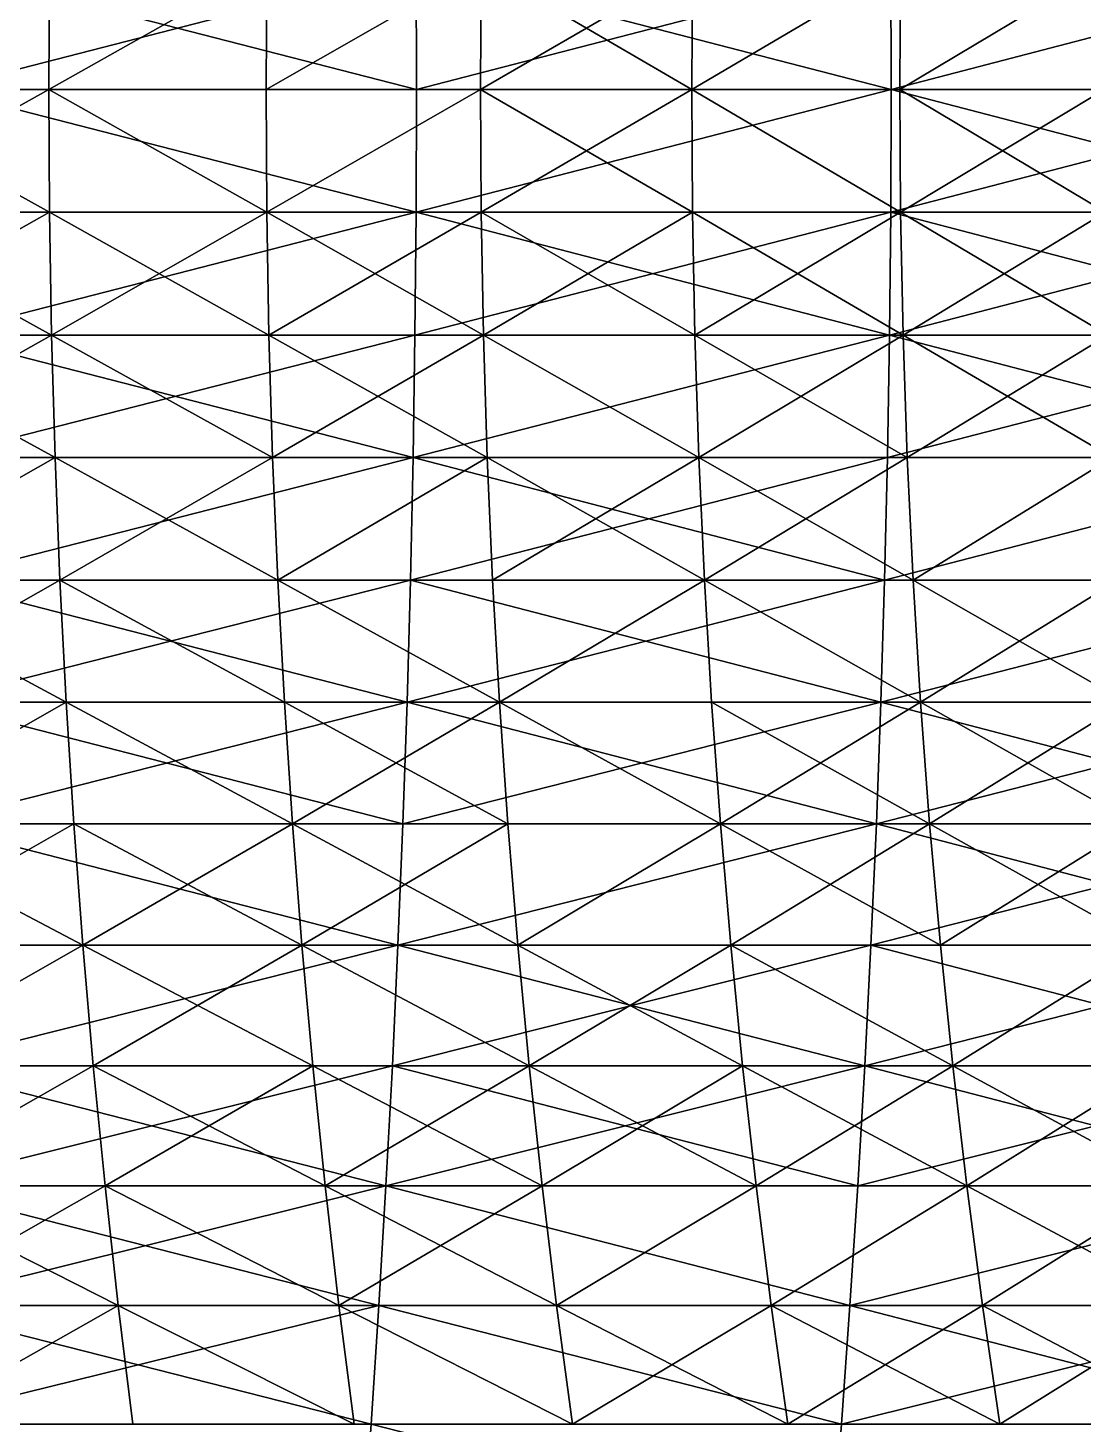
# Model space of a CAD drawing. Header units: millimetres. Extents: x -3250 to 8000, y -3250 to 3250.
# Drawn here: x 5526.6 to 5697.8, y -216.7 to 10 of the extents above; entities that cross this region are included whole.
import ezdxf

# ---------------------------------------------------------------- set-up
doc = ezdxf.new("R2010")
doc.units = ezdxf.units.MM
doc.header["$MEASUREMENT"] = 0
doc.layers.add('MESH_3D', color=2, linetype='CONTINUOUS')

msp = doc.modelspace()

# ---------------------------------------------------------------- linework, layer by layer
at = {"layer": 'MESH_3D'}
for points in [[(5494.21, 0, 2158.45), (5530.05, 19.94, 2175.98), (5494.32, 19.94, 2158.23)], [(5494.21, 0, 2158.45), (5529.94, 0, 2176.21), (5530.05, 19.94, 2175.98)], [(5530.05, 19.94, 24524.02), (5494.21, 0, 24541.55), (5494.32, 19.94, 24541.77)], [(5530.05, 19.94, 24524.02), (5529.94, 0, 24523.79), (5494.21, 0, 24541.55)], [(5512.01, 19.94, 480.47), (5589.56, 19.94, 499.19), (5589.62, 0, 498.95)], [(5512.01, 19.94, 480.47), (5589.62, 0, 498.95), (5512.07, 0, 480.23)], [(5589.56, 19.94, 26200.81), (5512.01, 19.94, 26219.53), (5512.07, 0, 26219.77)], [(5589.56, 19.94, 26200.81), (5512.07, 0, 26219.77), (5589.62, 0, 26201.05)], [(5529.94, 0, 2176.21), (5565.33, 19.94, 2194.63), (5530.05, 19.94, 2175.98)], [(5529.94, 0, 2176.21), (5565.21, 0, 2194.85), (5565.33, 19.94, 2194.63)], [(5565.33, 19.94, 24505.37), (5529.94, 0, 24523.79), (5530.05, 19.94, 24524.02)], [(5565.33, 19.94, 24505.37), (5565.21, 0, 24505.15), (5529.94, 0, 24523.79)], [(5565.21, 0, 2194.85), (5600.12, 19.94, 2214.14), (5565.33, 19.94, 2194.63)], [(5565.21, 0, 2194.85), (5600, 0, 2214.36), (5600.12, 19.94, 2214.14)], [(5600.12, 19.94, 24485.86), (5565.21, 0, 24505.15), (5565.33, 19.94, 24505.37)], [(5600.12, 19.94, 24485.86), (5600, 0, 24485.64), (5565.21, 0, 24505.15)], [(5589.56, 19.94, 499.19), (5666.62, 19.94, 519.84), (5666.69, 0, 519.6)], [(5589.56, 19.94, 499.19), (5666.69, 0, 519.6), (5589.62, 0, 498.95)], [(5666.62, 19.94, 26180.16), (5589.56, 19.94, 26200.81), (5589.62, 0, 26201.05)], [(5666.62, 19.94, 26180.16), (5589.62, 0, 26201.05), (5666.69, 0, 26180.4)], [(5600, 0, 2214.36), (5634.3, 0, 2234.73), (5634.43, 19.94, 2234.52)], [(5600, 0, 2214.36), (5634.43, 19.94, 2234.52), (5600.12, 19.94, 2214.14)], [(5600.12, 19.94, 24485.86), (5634.3, 0, 24465.27), (5600, 0, 24485.64)], [(5634.43, 19.94, 24465.48), (5634.3, 0, 24465.27), (5600.12, 19.94, 24485.86)], [(5634.3, 0, 2234.73), (5668.07, 0, 2255.96), (5668.21, 19.94, 2255.75)], [(5634.3, 0, 2234.73), (5668.21, 19.94, 2255.75), (5634.43, 19.94, 2234.52)], [(5668.21, 19.94, 24444.25), (5634.3, 0, 24465.27), (5634.43, 19.94, 24465.48)], [(5668.21, 19.94, 24444.25), (5668.07, 0, 24444.04), (5634.3, 0, 24465.27)], [(5666.62, 19.94, 519.84), (5743.22, 0, 542.17), (5666.69, 0, 519.6)], [(5666.62, 19.94, 519.84), (5743.14, 19.94, 542.4), (5743.22, 0, 542.17)], [(5743.14, 19.94, 26157.6), (5666.62, 19.94, 26180.16), (5666.69, 0, 26180.4)], [(5743.14, 19.94, 26157.6), (5666.69, 0, 26180.4), (5743.22, 0, 26157.83)], [(5668.07, 0, 2255.96), (5701.31, 0, 2278.02), (5701.45, 19.94, 2277.81)], [(5668.07, 0, 2255.96), (5701.45, 19.94, 2277.81), (5668.21, 19.94, 2255.75)], [(5701.45, 19.94, 24422.19), (5668.07, 0, 24444.04), (5668.21, 19.94, 24444.25)], [(5701.45, 19.94, 24422.19), (5701.31, 0, 24421.98), (5668.07, 0, 24444.04)], [(5494.32, -19.94, 2158.23), (5529.94, 0, 2176.21), (5494.21, 0, 2158.45)], [(5530.05, -19.94, 24524.02), (5494.21, 0, 24541.55), (5529.94, 0, 24523.79)], [(5530.05, -19.94, 24524.02), (5494.32, -19.94, 24541.77), (5494.21, 0, 24541.55)], [(5494.32, -19.94, 2158.23), (5530.05, -19.94, 2175.98), (5529.94, 0, 2176.21)], [(5512.01, -19.94, 480.47), (5512.07, 0, 480.23), (5589.56, -19.94, 499.19)], [(5589.56, -19.94, 26200.81), (5512.07, 0, 26219.77), (5512.01, -19.94, 26219.53)], [(5589.56, -19.94, 499.19), (5512.07, 0, 480.23), (5589.62, 0, 498.95)], [(5589.62, 0, 26201.05), (5512.07, 0, 26219.77), (5589.56, -19.94, 26200.81)], [(5529.94, 0, 2176.21), (5565.33, -19.94, 2194.63), (5565.21, 0, 2194.85)], [(5530.05, -19.94, 2175.98), (5565.33, -19.94, 2194.63), (5529.94, 0, 2176.21)], [(5565.33, -19.94, 24505.37), (5530.05, -19.94, 24524.02), (5529.94, 0, 24523.79)], [(5565.33, -19.94, 24505.37), (5529.94, 0, 24523.79), (5565.21, 0, 24505.15)], [(5565.33, -19.94, 2194.63), (5600, 0, 2214.36), (5565.21, 0, 2194.85)], [(5565.33, -19.94, 24505.37), (5565.21, 0, 24505.15), (5600, 0, 24485.64)], [(5565.33, -19.94, 2194.63), (5600.12, -19.94, 2214.14), (5600, 0, 2214.36)], [(5600.12, -19.94, 24485.86), (5565.33, -19.94, 24505.37), (5600, 0, 24485.64)], [(5589.56, -19.94, 499.19), (5666.69, 0, 519.6), (5666.62, -19.94, 519.84)], [(5589.56, -19.94, 499.19), (5589.62, 0, 498.95), (5666.69, 0, 519.6)], [(5666.69, 0, 26180.4), (5589.56, -19.94, 26200.81), (5666.62, -19.94, 26180.16)], [(5666.69, 0, 26180.4), (5589.62, 0, 26201.05), (5589.56, -19.94, 26200.81)], [(5600.12, -19.94, 2214.14), (5634.3, 0, 2234.73), (5600, 0, 2214.36)], [(5634.43, -19.94, 24465.48), (5600.12, -19.94, 24485.86), (5600, 0, 24485.64)], [(5634.43, -19.94, 24465.48), (5600, 0, 24485.64), (5634.3, 0, 24465.27)], [(5600.12, -19.94, 2214.14), (5634.43, -19.94, 2234.52), (5634.3, 0, 2234.73)], [(5634.3, 0, 2234.73), (5668.21, -19.94, 2255.75), (5668.07, 0, 2255.96)], [(5634.43, -19.94, 2234.52), (5668.21, -19.94, 2255.75), (5634.3, 0, 2234.73)], [(5668.21, -19.94, 24444.25), (5634.43, -19.94, 24465.48), (5634.3, 0, 24465.27)], [(5668.21, -19.94, 24444.25), (5634.3, 0, 24465.27), (5668.07, 0, 24444.04)], [(5666.62, -19.94, 519.84), (5666.69, 0, 519.6), (5743.14, -19.94, 542.4)], [(5743.22, 0, 26157.83), (5666.62, -19.94, 26180.16), (5743.14, -19.94, 26157.6)], [(5743.22, 0, 26157.83), (5666.69, 0, 26180.4), (5666.62, -19.94, 26180.16)], [(5743.14, -19.94, 542.4), (5666.69, 0, 519.6), (5743.22, 0, 542.17)], [(5668.21, -19.94, 2255.75), (5701.31, 0, 2278.02), (5668.07, 0, 2255.96)], [(5701.45, -19.94, 24422.19), (5668.07, 0, 24444.04), (5701.31, 0, 24421.98)], [(5701.45, -19.94, 24422.19), (5668.21, -19.94, 24444.25), (5668.07, 0, 24444.04)], [(5668.21, -19.94, 2255.75), (5701.45, -19.94, 2277.81), (5701.31, 0, 2278.02)], [(5494.65, -39.88, 2157.55), (5530.05, -19.94, 2175.98), (5494.32, -19.94, 2158.23)], [(5530.39, -39.88, 24524.68), (5494.32, -19.94, 24541.77), (5530.05, -19.94, 24524.02)], [(5530.39, -39.88, 24524.68), (5494.65, -39.88, 24542.45), (5494.32, -19.94, 24541.77)], [(5494.65, -39.88, 2157.55), (5530.39, -39.88, 2175.32), (5530.05, -19.94, 2175.98)], [(5511.85, -39.88, 481.2), (5589.56, -19.94, 499.19), (5589.38, -39.88, 499.92)], [(5512.01, -19.94, 480.47), (5589.56, -19.94, 499.19), (5511.85, -39.88, 481.2)], [(5589.56, -19.94, 26200.81), (5511.85, -39.88, 26218.8), (5589.38, -39.88, 26200.08)], [(5589.56, -19.94, 26200.81), (5512.01, -19.94, 26219.53), (5511.85, -39.88, 26218.8)], [(5530.39, -39.88, 2175.32), (5565.33, -19.94, 2194.63), (5530.05, -19.94, 2175.98)], [(5565.68, -39.88, 24506.03), (5530.05, -19.94, 24524.02), (5565.33, -19.94, 24505.37)], [(5565.68, -39.88, 24506.03), (5530.39, -39.88, 24524.68), (5530.05, -19.94, 24524.02)], [(5530.39, -39.88, 2175.32), (5565.68, -39.88, 2193.97), (5565.33, -19.94, 2194.63)], [(5565.68, -39.88, 2193.97), (5600.12, -19.94, 2214.14), (5565.33, -19.94, 2194.63)], [(5600.5, -39.88, 24486.5), (5565.68, -39.88, 24506.03), (5565.33, -19.94, 24505.37)], [(5600.5, -39.88, 24486.5), (5565.33, -19.94, 24505.37), (5600.12, -19.94, 24485.86)], [(5565.68, -39.88, 2193.97), (5600.5, -39.88, 2213.5), (5600.12, -19.94, 2214.14)], [(5589.56, -19.94, 499.19), (5666.42, -39.88, 520.56), (5589.38, -39.88, 499.92)], [(5666.62, -19.94, 26180.16), (5589.56, -19.94, 26200.81), (5589.38, -39.88, 26200.08)], [(5666.62, -19.94, 26180.16), (5589.38, -39.88, 26200.08), (5666.42, -39.88, 26179.44)], [(5589.56, -19.94, 499.19), (5666.62, -19.94, 519.84), (5666.42, -39.88, 520.56)], [(5600.5, -39.88, 2213.5), (5634.43, -19.94, 2234.52), (5600.12, -19.94, 2214.14)], [(5634.81, -39.88, 24466.11), (5600.12, -19.94, 24485.86), (5634.43, -19.94, 24465.48)], [(5634.81, -39.88, 24466.11), (5600.5, -39.88, 24486.5), (5600.12, -19.94, 24485.86)], [(5600.5, -39.88, 2213.5), (5634.81, -39.88, 2233.89), (5634.43, -19.94, 2234.52)], [(5634.81, -39.88, 2233.89), (5668.21, -19.94, 2255.75), (5634.43, -19.94, 2234.52)], [(5668.61, -39.88, 24444.88), (5634.81, -39.88, 24466.11), (5634.43, -19.94, 24465.48)], [(5668.61, -39.88, 24444.88), (5634.43, -19.94, 24465.48), (5668.21, -19.94, 24444.25)], [(5634.81, -39.88, 2233.89), (5668.61, -39.88, 2255.12), (5668.21, -19.94, 2255.75)], [(5666.62, -19.94, 519.84), (5742.92, -39.88, 543.12), (5666.42, -39.88, 520.56)], [(5743.14, -19.94, 26157.6), (5666.42, -39.88, 26179.44), (5742.92, -39.88, 26156.88)], [(5743.14, -19.94, 26157.6), (5666.62, -19.94, 26180.16), (5666.42, -39.88, 26179.44)], [(5666.62, -19.94, 519.84), (5743.14, -19.94, 542.4), (5742.92, -39.88, 543.12)], [(5668.61, -39.88, 2255.12), (5701.45, -19.94, 2277.81), (5668.21, -19.94, 2255.75)], [(5701.87, -39.88, 24422.8), (5668.61, -39.88, 24444.88), (5668.21, -19.94, 24444.25)], [(5701.87, -39.88, 24422.8), (5668.21, -19.94, 24444.25), (5701.45, -19.94, 24422.19)], [(5668.61, -39.88, 2255.12), (5701.87, -39.88, 2277.2), (5701.45, -19.94, 2277.81)], [(5495.18, -59.78, 2156.43), (5530.39, -39.88, 2175.32), (5494.65, -39.88, 2157.55)], [(5530.96, -59.78, 24525.79), (5495.18, -59.78, 24543.57), (5494.65, -39.88, 24542.45)], [(5530.96, -59.78, 24525.79), (5494.65, -39.88, 24542.45), (5530.39, -39.88, 24524.68)], [(5495.18, -59.78, 2156.43), (5530.96, -59.78, 2174.21), (5530.39, -39.88, 2175.32)], [(5511.85, -39.88, 481.2), (5589.07, -59.78, 501.12), (5511.57, -59.78, 482.41)], [(5589.38, -39.88, 26200.08), (5511.57, -59.78, 26217.59), (5589.07, -59.78, 26198.88)], [(5589.38, -39.88, 26200.08), (5511.85, -39.88, 26218.8), (5511.57, -59.78, 26217.59)], [(5511.85, -39.88, 481.2), (5589.38, -39.88, 499.92), (5589.07, -59.78, 501.12)], [(5530.39, -39.88, 2175.32), (5566.28, -59.78, 2192.88), (5565.68, -39.88, 2193.97)], [(5530.96, -59.78, 2174.21), (5566.28, -59.78, 2192.88), (5530.39, -39.88, 2175.32)], [(5566.28, -59.78, 24507.12), (5530.39, -39.88, 24524.68), (5565.68, -39.88, 24506.03)], [(5566.28, -59.78, 24507.12), (5530.96, -59.78, 24525.79), (5530.39, -39.88, 24524.68)], [(5566.28, -59.78, 2192.88), (5600.5, -39.88, 2213.5), (5565.68, -39.88, 2193.97)], [(5601.12, -59.78, 24487.58), (5565.68, -39.88, 24506.03), (5600.5, -39.88, 24486.5)], [(5601.12, -59.78, 24487.58), (5566.28, -59.78, 24507.12), (5565.68, -39.88, 24506.03)], [(5566.28, -59.78, 2192.88), (5601.12, -59.78, 2212.42), (5600.5, -39.88, 2213.5)], [(5589.07, -59.78, 501.12), (5666.42, -39.88, 520.56), (5666.08, -59.78, 521.76)], [(5589.38, -39.88, 499.92), (5666.42, -39.88, 520.56), (5589.07, -59.78, 501.12)], [(5666.42, -39.88, 26179.44), (5589.38, -39.88, 26200.08), (5589.07, -59.78, 26198.88)], [(5666.42, -39.88, 26179.44), (5589.07, -59.78, 26198.88), (5666.08, -59.78, 26178.24)], [(5600.5, -39.88, 2213.5), (5635.46, -59.78, 2232.83), (5634.81, -39.88, 2233.89)], [(5601.12, -59.78, 2212.42), (5635.46, -59.78, 2232.83), (5600.5, -39.88, 2213.5)], [(5635.46, -59.78, 24467.17), (5600.5, -39.88, 24486.5), (5634.81, -39.88, 24466.11)], [(5635.46, -59.78, 24467.17), (5601.12, -59.78, 24487.58), (5600.5, -39.88, 24486.5)], [(5635.46, -59.78, 2232.83), (5668.61, -39.88, 2255.12), (5634.81, -39.88, 2233.89)], [(5669.29, -59.78, 24445.92), (5634.81, -39.88, 24466.11), (5668.61, -39.88, 24444.88)], [(5669.29, -59.78, 24445.92), (5635.46, -59.78, 24467.17), (5634.81, -39.88, 24466.11)], [(5635.46, -59.78, 2232.83), (5669.29, -59.78, 2254.08), (5668.61, -39.88, 2255.12)], [(5666.42, -39.88, 520.56), (5742.56, -59.78, 544.3), (5666.08, -59.78, 521.76)], [(5742.92, -39.88, 26156.88), (5666.08, -59.78, 26178.24), (5742.56, -59.78, 26155.7)], [(5742.92, -39.88, 26156.88), (5666.42, -39.88, 26179.44), (5666.08, -59.78, 26178.24)], [(5666.42, -39.88, 520.56), (5742.92, -39.88, 543.12), (5742.56, -59.78, 544.3)], [(5669.29, -59.78, 2254.08), (5701.87, -39.88, 2277.2), (5668.61, -39.88, 2255.12)], [(5702.57, -59.78, 24423.83), (5669.29, -59.78, 24445.92), (5668.61, -39.88, 24444.88)], [(5702.57, -59.78, 24423.83), (5668.61, -39.88, 24444.88), (5701.87, -39.88, 24422.8)], [(5669.29, -59.78, 2254.08), (5702.57, -59.78, 2276.17), (5701.87, -39.88, 2277.2)], [(5495.94, -79.65, 2154.87), (5530.96, -59.78, 2174.21), (5495.18, -59.78, 2156.43)], [(5530.96, -59.78, 24525.79), (5495.94, -79.65, 24545.13), (5495.18, -59.78, 24543.57)], [(5495.94, -79.65, 2154.87), (5531.75, -79.65, 2172.67), (5530.96, -59.78, 2174.21)], [(5531.75, -79.65, 24527.33), (5495.94, -79.65, 24545.13), (5530.96, -59.78, 24525.79)], [(5511.18, -79.65, 484.11), (5589.07, -59.78, 501.12), (5588.64, -79.65, 502.81)], [(5511.57, -59.78, 482.41), (5589.07, -59.78, 501.12), (5511.18, -79.65, 484.11)], [(5589.07, -59.78, 26198.88), (5511.57, -59.78, 26217.59), (5511.18, -79.65, 26215.89)], [(5589.07, -59.78, 26198.88), (5511.18, -79.65, 26215.89), (5588.64, -79.65, 26197.19)], [(5531.75, -79.65, 2172.67), (5566.28, -59.78, 2192.88), (5530.96, -59.78, 2174.21)], [(5567.11, -79.65, 24508.65), (5530.96, -59.78, 24525.79), (5566.28, -59.78, 24507.12)], [(5567.11, -79.65, 24508.65), (5531.75, -79.65, 24527.33), (5530.96, -59.78, 24525.79)], [(5531.75, -79.65, 2172.67), (5567.11, -79.65, 2191.35), (5566.28, -59.78, 2192.88)], [(5567.11, -79.65, 2191.35), (5601.12, -59.78, 2212.42), (5566.28, -59.78, 2192.88)], [(5601.12, -59.78, 24487.58), (5567.11, -79.65, 24508.65), (5566.28, -59.78, 24507.12)], [(5567.11, -79.65, 2191.35), (5601.99, -79.65, 2210.92), (5601.12, -59.78, 2212.42)], [(5601.99, -79.65, 24489.08), (5567.11, -79.65, 24508.65), (5601.12, -59.78, 24487.58)], [(5589.07, -59.78, 501.12), (5665.61, -79.65, 523.43), (5588.64, -79.65, 502.81)], [(5666.08, -59.78, 26178.24), (5588.64, -79.65, 26197.19), (5665.61, -79.65, 26176.57)], [(5666.08, -59.78, 26178.24), (5589.07, -59.78, 26198.88), (5588.64, -79.65, 26197.19)], [(5589.07, -59.78, 501.12), (5666.08, -59.78, 521.76), (5665.61, -79.65, 523.43)], [(5601.99, -79.65, 2210.92), (5635.46, -59.78, 2232.83), (5601.12, -59.78, 2212.42)], [(5636.37, -79.65, 24468.66), (5601.12, -59.78, 24487.58), (5635.46, -59.78, 24467.17)], [(5636.37, -79.65, 24468.66), (5601.99, -79.65, 24489.08), (5601.12, -59.78, 24487.58)], [(5601.99, -79.65, 2210.92), (5636.37, -79.65, 2231.34), (5635.46, -59.78, 2232.83)], [(5636.37, -79.65, 2231.34), (5669.29, -59.78, 2254.08), (5635.46, -59.78, 2232.83)], [(5670.23, -79.65, 24447.38), (5636.37, -79.65, 24468.66), (5635.46, -59.78, 24467.17)], [(5670.23, -79.65, 24447.38), (5635.46, -59.78, 24467.17), (5669.29, -59.78, 24445.92)], [(5636.37, -79.65, 2231.34), (5670.23, -79.65, 2252.62), (5669.29, -59.78, 2254.08)], [(5665.61, -79.65, 523.43), (5742.56, -59.78, 544.3), (5742.04, -79.65, 545.97)], [(5666.08, -59.78, 521.76), (5742.56, -59.78, 544.3), (5665.61, -79.65, 523.43)], [(5742.56, -59.78, 26155.7), (5665.61, -79.65, 26176.57), (5742.04, -79.65, 26154.03)], [(5742.56, -59.78, 26155.7), (5666.08, -59.78, 26178.24), (5665.61, -79.65, 26176.57)], [(5670.23, -79.65, 2252.62), (5702.57, -59.78, 2276.17), (5669.29, -59.78, 2254.08)], [(5702.57, -59.78, 24423.83), (5670.23, -79.65, 24447.38), (5669.29, -59.78, 24445.92)], [(5670.23, -79.65, 2252.62), (5703.55, -79.65, 2274.73), (5702.57, -59.78, 2276.17)], [(5703.55, -79.65, 24425.27), (5670.23, -79.65, 24447.38), (5702.57, -59.78, 24423.83)], [(5496.91, -99.47, 2152.86), (5531.75, -79.65, 2172.67), (5495.94, -79.65, 2154.87)], [(5532.77, -99.47, 24529.32), (5495.94, -79.65, 24545.13), (5531.75, -79.65, 24527.33)], [(5532.77, -99.47, 24529.32), (5496.91, -99.47, 24547.14), (5495.94, -79.65, 24545.13)], [(5496.91, -99.47, 2152.86), (5532.77, -99.47, 2170.68), (5531.75, -79.65, 2172.67)], [(5510.69, -99.47, 486.28), (5588.64, -79.65, 502.81), (5588.09, -99.47, 504.97)], [(5511.18, -79.65, 484.11), (5588.64, -79.65, 502.81), (5510.69, -99.47, 486.28)], [(5588.09, -99.47, 26195.03), (5511.18, -79.65, 26215.89), (5510.69, -99.47, 26213.72)], [(5588.64, -79.65, 26197.19), (5511.18, -79.65, 26215.89), (5588.09, -99.47, 26195.03)], [(5531.75, -79.65, 2172.67), (5568.18, -99.47, 2189.39), (5567.11, -79.65, 2191.35)], [(5532.77, -99.47, 2170.68), (5568.18, -99.47, 2189.39), (5531.75, -79.65, 2172.67)], [(5568.18, -99.47, 24510.61), (5531.75, -79.65, 24527.33), (5567.11, -79.65, 24508.65)], [(5568.18, -99.47, 24510.61), (5532.77, -99.47, 24529.32), (5531.75, -79.65, 24527.33)], [(5567.11, -79.65, 2191.35), (5603.1, -99.47, 2208.98), (5601.99, -79.65, 2210.92)], [(5568.18, -99.47, 2189.39), (5603.1, -99.47, 2208.98), (5567.11, -79.65, 2191.35)], [(5603.1, -99.47, 24491.02), (5568.18, -99.47, 24510.61), (5567.11, -79.65, 24508.65)], [(5603.1, -99.47, 24491.02), (5567.11, -79.65, 24508.65), (5601.99, -79.65, 24489.08)], [(5588.64, -79.65, 502.81), (5665.01, -99.47, 525.58), (5588.09, -99.47, 504.97)], [(5665.61, -79.65, 26176.57), (5588.64, -79.65, 26197.19), (5588.09, -99.47, 26195.03)], [(5665.61, -79.65, 26176.57), (5588.09, -99.47, 26195.03), (5665.01, -99.47, 26174.42)], [(5588.64, -79.65, 502.81), (5665.61, -79.65, 523.43), (5665.01, -99.47, 525.58)], [(5603.1, -99.47, 2208.98), (5636.37, -79.65, 2231.34), (5601.99, -79.65, 2210.92)], [(5636.37, -79.65, 24468.66), (5603.1, -99.47, 24491.02), (5601.99, -79.65, 24489.08)], [(5603.1, -99.47, 2208.98), (5637.53, -99.47, 2229.44), (5636.37, -79.65, 2231.34)], [(5637.53, -99.47, 24470.56), (5603.1, -99.47, 24491.02), (5636.37, -79.65, 24468.66)], [(5636.37, -79.65, 2231.34), (5671.44, -99.47, 2250.74), (5670.23, -79.65, 2252.62)], [(5637.53, -99.47, 2229.44), (5671.44, -99.47, 2250.74), (5636.37, -79.65, 2231.34)], [(5671.44, -99.47, 24449.26), (5636.37, -79.65, 24468.66), (5670.23, -79.65, 24447.38)], [(5671.44, -99.47, 24449.26), (5637.53, -99.47, 24470.56), (5636.37, -79.65, 24468.66)], [(5665.01, -99.47, 525.58), (5742.04, -79.65, 545.97), (5741.39, -99.47, 548.1)], [(5665.61, -79.65, 523.43), (5742.04, -79.65, 545.97), (5665.01, -99.47, 525.58)], [(5742.04, -79.65, 26154.03), (5665.61, -79.65, 26176.57), (5665.01, -99.47, 26174.42)], [(5742.04, -79.65, 26154.03), (5665.01, -99.47, 26174.42), (5741.39, -99.47, 26151.9)], [(5671.44, -99.47, 2250.74), (5703.55, -79.65, 2274.73), (5670.23, -79.65, 2252.62)], [(5704.81, -99.47, 24427.11), (5670.23, -79.65, 24447.38), (5703.55, -79.65, 24425.27)], [(5704.81, -99.47, 24427.11), (5671.44, -99.47, 24449.26), (5670.23, -79.65, 24447.38)], [(5671.44, -99.47, 2250.74), (5704.81, -99.47, 2272.89), (5703.55, -79.65, 2274.73)], [(5498.09, -119.23, 2150.4), (5532.77, -99.47, 2170.68), (5496.91, -99.47, 2152.86)], [(5532.77, -99.47, 24529.32), (5498.09, -119.23, 24549.6), (5496.91, -99.47, 24547.14)], [(5498.09, -119.23, 2150.4), (5534.01, -119.23, 2168.25), (5532.77, -99.47, 2170.68)], [(5534.01, -119.23, 24531.75), (5498.09, -119.23, 24549.6), (5532.77, -99.47, 24529.32)], [(5510.69, -99.47, 486.28), (5587.42, -119.23, 507.61), (5510.08, -119.23, 488.94)], [(5588.09, -99.47, 26195.03), (5510.69, -99.47, 26213.72), (5510.08, -119.23, 26211.06)], [(5588.09, -99.47, 26195.03), (5510.08, -119.23, 26211.06), (5587.42, -119.23, 26192.39)], [(5510.69, -99.47, 486.28), (5588.09, -99.47, 504.97), (5587.42, -119.23, 507.61)], [(5532.77, -99.47, 2170.68), (5569.48, -119.23, 2187), (5568.18, -99.47, 2189.39)], [(5534.01, -119.23, 2168.25), (5569.48, -119.23, 2187), (5532.77, -99.47, 2170.68)], [(5569.48, -119.23, 24513), (5534.01, -119.23, 24531.75), (5532.77, -99.47, 24529.32)], [(5569.48, -119.23, 24513), (5532.77, -99.47, 24529.32), (5568.18, -99.47, 24510.61)], [(5569.48, -119.23, 2187), (5603.1, -99.47, 2208.98), (5568.18, -99.47, 2189.39)], [(5604.47, -119.23, 24493.38), (5568.18, -99.47, 24510.61), (5603.1, -99.47, 24491.02)], [(5604.47, -119.23, 24493.38), (5569.48, -119.23, 24513), (5568.18, -99.47, 24510.61)], [(5569.48, -119.23, 2187), (5604.47, -119.23, 2206.62), (5603.1, -99.47, 2208.98)], [(5588.09, -99.47, 504.97), (5664.27, -119.23, 528.2), (5587.42, -119.23, 507.61)], [(5665.01, -99.47, 26174.42), (5588.09, -99.47, 26195.03), (5587.42, -119.23, 26192.39)], [(5665.01, -99.47, 26174.42), (5587.42, -119.23, 26192.39), (5664.27, -119.23, 26171.8)], [(5588.09, -99.47, 504.97), (5665.01, -99.47, 525.58), (5664.27, -119.23, 528.2)], [(5603.1, -99.47, 2208.98), (5638.96, -119.23, 2227.11), (5637.53, -99.47, 2229.44)], [(5604.47, -119.23, 2206.62), (5638.96, -119.23, 2227.11), (5603.1, -99.47, 2208.98)], [(5638.96, -119.23, 24472.89), (5604.47, -119.23, 24493.38), (5603.1, -99.47, 24491.02)], [(5638.96, -119.23, 24472.89), (5603.1, -99.47, 24491.02), (5637.53, -99.47, 24470.56)], [(5638.96, -119.23, 2227.11), (5671.44, -99.47, 2250.74), (5637.53, -99.47, 2229.44)], [(5672.92, -119.23, 24451.55), (5637.53, -99.47, 24470.56), (5671.44, -99.47, 24449.26)], [(5672.92, -119.23, 24451.55), (5638.96, -119.23, 24472.89), (5637.53, -99.47, 24470.56)], [(5638.96, -119.23, 2227.11), (5672.92, -119.23, 2248.45), (5671.44, -99.47, 2250.74)], [(5665.01, -99.47, 525.58), (5740.58, -119.23, 550.71), (5664.27, -119.23, 528.2)], [(5741.39, -99.47, 26151.9), (5664.27, -119.23, 26171.8), (5740.58, -119.23, 26149.29)], [(5741.39, -99.47, 26151.9), (5665.01, -99.47, 26174.42), (5664.27, -119.23, 26171.8)], [(5665.01, -99.47, 525.58), (5741.39, -99.47, 548.1), (5740.58, -119.23, 550.71)], [(5672.92, -119.23, 2248.45), (5704.81, -99.47, 2272.89), (5671.44, -99.47, 2250.74)], [(5706.35, -119.23, 24429.36), (5672.92, -119.23, 24451.55), (5671.44, -99.47, 24449.26)], [(5706.35, -119.23, 24429.36), (5671.44, -99.47, 24449.26), (5704.81, -99.47, 24427.11)], [(5672.92, -119.23, 2248.45), (5706.35, -119.23, 2270.64), (5704.81, -99.47, 2272.89)], [(5499.49, -138.92, 2147.5), (5534.01, -119.23, 2168.25), (5498.09, -119.23, 2150.4)], [(5535.48, -138.92, 24534.61), (5498.09, -119.23, 24549.6), (5534.01, -119.23, 24531.75)], [(5535.48, -138.92, 24534.61), (5499.49, -138.92, 24552.5), (5498.09, -119.23, 24549.6)], [(5499.49, -138.92, 2147.5), (5535.48, -138.92, 2165.39), (5534.01, -119.23, 2168.25)], [(5510.08, -119.23, 488.94), (5586.62, -138.92, 510.73), (5509.36, -138.92, 492.08)], [(5586.62, -138.92, 26189.27), (5510.08, -119.23, 26211.06), (5509.36, -138.92, 26207.92)], [(5510.08, -119.23, 488.94), (5587.42, -119.23, 507.61), (5586.62, -138.92, 510.73)], [(5587.42, -119.23, 26192.39), (5510.08, -119.23, 26211.06), (5586.62, -138.92, 26189.27)], [(5535.48, -138.92, 2165.39), (5569.48, -119.23, 2187), (5534.01, -119.23, 2168.25)], [(5571.02, -138.92, 24515.83), (5535.48, -138.92, 24534.61), (5534.01, -119.23, 24531.75)], [(5571.02, -138.92, 24515.83), (5534.01, -119.23, 24531.75), (5569.48, -119.23, 24513)], [(5535.48, -138.92, 2165.39), (5571.02, -138.92, 2184.17), (5569.48, -119.23, 2187)], [(5571.02, -138.92, 2184.17), (5604.47, -119.23, 2206.62), (5569.48, -119.23, 2187)], [(5606.08, -138.92, 24496.17), (5571.02, -138.92, 24515.83), (5569.48, -119.23, 24513)], [(5606.08, -138.92, 24496.17), (5569.48, -119.23, 24513), (5604.47, -119.23, 24493.38)], [(5571.02, -138.92, 2184.17), (5606.08, -138.92, 2203.83), (5604.47, -119.23, 2206.62)], [(5586.62, -138.92, 510.73), (5664.27, -119.23, 528.2), (5663.4, -138.92, 531.3)], [(5587.42, -119.23, 507.61), (5664.27, -119.23, 528.2), (5586.62, -138.92, 510.73)], [(5664.27, -119.23, 26171.8), (5586.62, -138.92, 26189.27), (5663.4, -138.92, 26168.7)], [(5664.27, -119.23, 26171.8), (5587.42, -119.23, 26192.39), (5586.62, -138.92, 26189.27)], [(5606.08, -138.92, 2203.83), (5638.96, -119.23, 2227.11), (5604.47, -119.23, 2206.62)], [(5638.96, -119.23, 24472.89), (5606.08, -138.92, 24496.17), (5604.47, -119.23, 24493.38)], [(5606.08, -138.92, 2203.83), (5640.63, -138.92, 2224.36), (5638.96, -119.23, 2227.11)], [(5640.63, -138.92, 24475.64), (5606.08, -138.92, 24496.17), (5638.96, -119.23, 24472.89)], [(5640.63, -138.92, 2224.36), (5672.92, -119.23, 2248.45), (5638.96, -119.23, 2227.11)], [(5674.67, -138.92, 24454.25), (5640.63, -138.92, 24475.64), (5638.96, -119.23, 24472.89)], [(5674.67, -138.92, 24454.25), (5638.96, -119.23, 24472.89), (5672.92, -119.23, 24451.55)], [(5640.63, -138.92, 2224.36), (5674.67, -138.92, 2245.75), (5672.92, -119.23, 2248.45)], [(5664.27, -119.23, 528.2), (5739.63, -138.92, 553.78), (5663.4, -138.92, 531.3)], [(5740.58, -119.23, 26149.29), (5664.27, -119.23, 26171.8), (5663.4, -138.92, 26168.7)], [(5740.58, -119.23, 26149.29), (5663.4, -138.92, 26168.7), (5739.63, -138.92, 26146.22)], [(5664.27, -119.23, 528.2), (5740.58, -119.23, 550.71), (5739.63, -138.92, 553.78)], [(5674.67, -138.92, 2245.75), (5706.35, -119.23, 2270.64), (5672.92, -119.23, 2248.45)], [(5708.16, -138.92, 24432.02), (5672.92, -119.23, 24451.55), (5706.35, -119.23, 24429.36)], [(5708.16, -138.92, 24432.02), (5674.67, -138.92, 24454.25), (5672.92, -119.23, 24451.55)], [(5674.67, -138.92, 2245.75), (5708.16, -138.92, 2267.98), (5706.35, -119.23, 2270.64)], [(5501.1, -158.52, 2144.16), (5535.48, -138.92, 2165.39), (5499.49, -138.92, 2147.5)], [(5535.48, -138.92, 24534.61), (5501.1, -158.52, 24555.84), (5499.49, -138.92, 24552.5)], [(5501.1, -158.52, 2144.16), (5537.17, -158.52, 2162.09), (5535.48, -138.92, 2165.39)], [(5537.17, -158.52, 24537.91), (5501.1, -158.52, 24555.84), (5535.48, -138.92, 24534.61)], [(5508.54, -158.52, 495.69), (5586.62, -138.92, 510.73), (5585.71, -158.52, 514.32)], [(5509.36, -138.92, 492.08), (5586.62, -138.92, 510.73), (5508.54, -158.52, 495.69)], [(5586.62, -138.92, 26189.27), (5509.36, -138.92, 26207.92), (5508.54, -158.52, 26204.31)], [(5586.62, -138.92, 26189.27), (5508.54, -158.52, 26204.31), (5585.71, -158.52, 26185.68)], [(5535.48, -138.92, 2165.39), (5572.79, -158.52, 2180.92), (5571.02, -138.92, 2184.17)], [(5537.17, -158.52, 2162.09), (5572.79, -158.52, 2180.92), (5535.48, -138.92, 2165.39)], [(5571.02, -138.92, 24515.83), (5537.17, -158.52, 24537.91), (5535.48, -138.92, 24534.61)], [(5572.79, -158.52, 24519.08), (5537.17, -158.52, 24537.91), (5571.02, -138.92, 24515.83)], [(5571.02, -138.92, 2184.17), (5607.93, -158.52, 2200.62), (5606.08, -138.92, 2203.83)], [(5572.79, -158.52, 2180.92), (5607.93, -158.52, 2200.62), (5571.02, -138.92, 2184.17)], [(5607.93, -158.52, 24499.38), (5571.02, -138.92, 24515.83), (5606.08, -138.92, 24496.17)], [(5607.93, -158.52, 24499.38), (5572.79, -158.52, 24519.08), (5571.02, -138.92, 24515.83)], [(5586.62, -138.92, 510.73), (5662.39, -158.52, 534.87), (5585.71, -158.52, 514.32)], [(5663.4, -138.92, 26168.7), (5585.71, -158.52, 26185.68), (5662.39, -158.52, 26165.13)], [(5663.4, -138.92, 26168.7), (5586.62, -138.92, 26189.27), (5585.71, -158.52, 26185.68)], [(5586.62, -138.92, 510.73), (5663.4, -138.92, 531.3), (5662.39, -158.52, 534.87)], [(5607.93, -158.52, 2200.62), (5640.63, -138.92, 2224.36), (5606.08, -138.92, 2203.83)], [(5642.57, -158.52, 24478.8), (5606.08, -138.92, 24496.17), (5640.63, -138.92, 24475.64)], [(5642.57, -158.52, 24478.8), (5607.93, -158.52, 24499.38), (5606.08, -138.92, 24496.17)], [(5607.93, -158.52, 2200.62), (5642.57, -158.52, 2221.2), (5640.63, -138.92, 2224.36)], [(5640.63, -138.92, 2224.36), (5676.68, -158.52, 2242.63), (5674.67, -138.92, 2245.75)], [(5642.57, -158.52, 2221.2), (5676.68, -158.52, 2242.63), (5640.63, -138.92, 2224.36)], [(5676.68, -158.52, 24457.37), (5642.57, -158.52, 24478.8), (5640.63, -138.92, 24475.64)], [(5676.68, -158.52, 24457.37), (5640.63, -138.92, 24475.64), (5674.67, -138.92, 24454.25)], [(5663.4, -138.92, 531.3), (5738.54, -158.52, 557.32), (5662.39, -158.52, 534.87)], [(5739.63, -138.92, 26146.22), (5662.39, -158.52, 26165.13), (5738.54, -158.52, 26142.68)], [(5739.63, -138.92, 26146.22), (5663.4, -138.92, 26168.7), (5662.39, -158.52, 26165.13)], [(5663.4, -138.92, 531.3), (5739.63, -138.92, 553.78), (5738.54, -158.52, 557.32)], [(5676.68, -158.52, 2242.63), (5708.16, -138.92, 2267.98), (5674.67, -138.92, 2245.75)], [(5708.16, -138.92, 24432.02), (5676.68, -158.52, 24457.37), (5674.67, -138.92, 24454.25)], [(5676.68, -158.52, 2242.63), (5710.25, -158.52, 2264.91), (5708.16, -138.92, 2267.98)], [(5710.25, -158.52, 24435.09), (5676.68, -158.52, 24457.37), (5708.16, -138.92, 24432.02)], [(5502.92, -178.02, 2140.38), (5537.17, -158.52, 2162.09), (5501.1, -158.52, 2144.16)], [(5537.17, -158.52, 24537.91), (5502.92, -178.02, 24559.62), (5501.1, -158.52, 24555.84)], [(5502.92, -178.02, 2140.38), (5539.09, -178.02, 2158.36), (5537.17, -158.52, 2162.09)], [(5539.09, -178.02, 24541.64), (5502.92, -178.02, 24559.62), (5537.17, -158.52, 24537.91)], [(5508.54, -158.52, 495.69), (5584.67, -178.02, 518.39), (5507.6, -178.02, 499.79)], [(5585.71, -158.52, 26185.68), (5508.54, -158.52, 26204.31), (5507.6, -178.02, 26200.21)], [(5585.71, -158.52, 26185.68), (5507.6, -178.02, 26200.21), (5584.67, -178.02, 26181.61)], [(5508.54, -158.52, 495.69), (5585.71, -158.52, 514.32), (5584.67, -178.02, 518.39)], [(5539.09, -178.02, 2158.36), (5572.79, -158.52, 2180.92), (5537.17, -158.52, 2162.09)], [(5574.8, -178.02, 24522.77), (5539.09, -178.02, 24541.64), (5537.17, -158.52, 24537.91)], [(5574.8, -178.02, 24522.77), (5537.17, -158.52, 24537.91), (5572.79, -158.52, 24519.08)], [(5539.09, -178.02, 2158.36), (5574.8, -178.02, 2177.23), (5572.79, -158.52, 2180.92)], [(5574.8, -178.02, 2177.23), (5607.93, -158.52, 2200.62), (5572.79, -158.52, 2180.92)], [(5610.03, -178.02, 24503.01), (5574.8, -178.02, 24522.77), (5572.79, -158.52, 24519.08)], [(5610.03, -178.02, 24503.01), (5572.79, -158.52, 24519.08), (5607.93, -158.52, 24499.38)], [(5574.8, -178.02, 2177.23), (5610.03, -178.02, 2196.99), (5607.93, -158.52, 2200.62)], [(5585.71, -158.52, 514.32), (5661.26, -178.02, 538.91), (5584.67, -178.02, 518.39)], [(5662.39, -158.52, 26165.13), (5584.67, -178.02, 26181.61), (5661.26, -178.02, 26161.09)], [(5662.39, -158.52, 26165.13), (5585.71, -158.52, 26185.68), (5584.67, -178.02, 26181.61)], [(5585.71, -158.52, 514.32), (5662.39, -158.52, 534.87), (5661.26, -178.02, 538.91)], [(5610.03, -178.02, 2196.99), (5642.57, -158.52, 2221.2), (5607.93, -158.52, 2200.62)], [(5644.76, -178.02, 24482.38), (5610.03, -178.02, 24503.01), (5607.93, -158.52, 24499.38)], [(5644.76, -178.02, 24482.38), (5607.93, -158.52, 24499.38), (5642.57, -158.52, 24478.8)], [(5610.03, -178.02, 2196.99), (5644.76, -178.02, 2217.62), (5642.57, -158.52, 2221.2)], [(5644.76, -178.02, 2217.62), (5676.68, -158.52, 2242.63), (5642.57, -158.52, 2221.2)], [(5678.96, -178.02, 24460.89), (5642.57, -158.52, 24478.8), (5676.68, -158.52, 24457.37)], [(5678.96, -178.02, 24460.89), (5644.76, -178.02, 24482.38), (5642.57, -158.52, 24478.8)], [(5644.76, -178.02, 2217.62), (5678.96, -178.02, 2239.11), (5676.68, -158.52, 2242.63)], [(5662.39, -158.52, 534.87), (5737.3, -178.02, 561.33), (5661.26, -178.02, 538.91)], [(5738.54, -158.52, 26142.68), (5662.39, -158.52, 26165.13), (5661.26, -178.02, 26161.09)], [(5738.54, -158.52, 26142.68), (5661.26, -178.02, 26161.09), (5737.3, -178.02, 26138.67)], [(5662.39, -158.52, 534.87), (5738.54, -158.52, 557.32), (5737.3, -178.02, 561.33)], [(5678.96, -178.02, 2239.11), (5710.25, -158.52, 2264.91), (5676.68, -158.52, 2242.63)], [(5712.61, -178.02, 24438.55), (5678.96, -178.02, 24460.89), (5676.68, -158.52, 24457.37)], [(5712.61, -178.02, 24438.55), (5676.68, -158.52, 24457.37), (5710.25, -158.52, 24435.09)], [(5678.96, -178.02, 2239.11), (5712.61, -178.02, 2261.45), (5710.25, -158.52, 2264.91)], [(5504.95, -197.41, 2136.16), (5539.09, -178.02, 2158.36), (5502.92, -178.02, 2140.38)], [(5541.22, -197.41, 24545.81), (5504.95, -197.41, 24563.84), (5502.92, -178.02, 24559.62)], [(5541.22, -197.41, 24545.81), (5502.92, -178.02, 24559.62), (5539.09, -178.02, 24541.64)], [(5504.95, -197.41, 2136.16), (5541.22, -197.41, 2154.19), (5539.09, -178.02, 2158.36)], [(5507.6, -178.02, 499.79), (5583.52, -197.41, 522.93), (5506.56, -197.41, 504.35)], [(5584.67, -178.02, 26181.61), (5507.6, -178.02, 26200.21), (5506.56, -197.41, 26195.65)], [(5584.67, -178.02, 26181.61), (5506.56, -197.41, 26195.65), (5583.52, -197.41, 26177.07)], [(5507.6, -178.02, 499.79), (5584.67, -178.02, 518.39), (5583.52, -197.41, 522.93)], [(5539.09, -178.02, 2158.36), (5577.04, -197.41, 2173.12), (5574.8, -178.02, 2177.23)], [(5541.22, -197.41, 2154.19), (5577.04, -197.41, 2173.12), (5539.09, -178.02, 2158.36)], [(5577.04, -197.41, 24526.88), (5539.09, -178.02, 24541.64), (5574.8, -178.02, 24522.77)], [(5577.04, -197.41, 24526.88), (5541.22, -197.41, 24545.81), (5539.09, -178.02, 24541.64)], [(5577.04, -197.41, 2173.12), (5610.03, -178.02, 2196.99), (5574.8, -178.02, 2177.23)], [(5612.37, -197.41, 24507.06), (5574.8, -178.02, 24522.77), (5610.03, -178.02, 24503.01)], [(5612.37, -197.41, 24507.06), (5577.04, -197.41, 24526.88), (5574.8, -178.02, 24522.77)], [(5577.04, -197.41, 2173.12), (5612.37, -197.41, 2192.94), (5610.03, -178.02, 2196.99)], [(5584.67, -178.02, 518.39), (5659.99, -197.41, 543.42), (5583.52, -197.41, 522.93)], [(5659.99, -197.41, 26156.58), (5584.67, -178.02, 26181.61), (5583.52, -197.41, 26177.07)], [(5584.67, -178.02, 518.39), (5661.26, -178.02, 538.91), (5659.99, -197.41, 543.42)], [(5661.26, -178.02, 26161.09), (5584.67, -178.02, 26181.61), (5659.99, -197.41, 26156.58)], [(5612.37, -197.41, 2192.94), (5644.76, -178.02, 2217.62), (5610.03, -178.02, 2196.99)], [(5644.76, -178.02, 24482.38), (5612.37, -197.41, 24507.06), (5610.03, -178.02, 24503.01)], [(5612.37, -197.41, 2192.94), (5647.2, -197.41, 2213.63), (5644.76, -178.02, 2217.62)], [(5647.2, -197.41, 24486.37), (5612.37, -197.41, 24507.06), (5644.76, -178.02, 24482.38)], [(5647.2, -197.41, 2213.63), (5678.96, -178.02, 2239.11), (5644.76, -178.02, 2217.62)], [(5678.96, -178.02, 24460.89), (5647.2, -197.41, 24486.37), (5644.76, -178.02, 24482.38)], [(5647.2, -197.41, 2213.63), (5681.5, -197.41, 2235.18), (5678.96, -178.02, 2239.11)], [(5681.5, -197.41, 24464.82), (5647.2, -197.41, 24486.37), (5678.96, -178.02, 24460.89)], [(5659.99, -197.41, 543.42), (5737.3, -178.02, 561.33), (5735.92, -197.41, 565.81)], [(5661.26, -178.02, 538.91), (5737.3, -178.02, 561.33), (5659.99, -197.41, 543.42)], [(5737.3, -178.02, 26138.67), (5659.99, -197.41, 26156.58), (5735.92, -197.41, 26134.19)], [(5737.3, -178.02, 26138.67), (5661.26, -178.02, 26161.09), (5659.99, -197.41, 26156.58)], [(5681.5, -197.41, 2235.18), (5712.61, -178.02, 2261.45), (5678.96, -178.02, 2239.11)], [(5715.25, -197.41, 24442.42), (5681.5, -197.41, 24464.82), (5678.96, -178.02, 24460.89)], [(5715.25, -197.41, 24442.42), (5678.96, -178.02, 24460.89), (5712.61, -178.02, 24438.55)], [(5681.5, -197.41, 2235.18), (5715.25, -197.41, 2257.58), (5712.61, -178.02, 2261.45)], [(5507.19, -216.67, 2131.51), (5541.22, -197.41, 2154.19), (5504.95, -197.41, 2136.16)], [(5541.22, -197.41, 24545.81), (5507.19, -216.67, 24568.49), (5504.95, -197.41, 24563.84)], [(5506.56, -197.41, 504.35), (5582.25, -216.67, 527.93), (5505.41, -216.67, 509.38)], [(5583.52, -197.41, 26177.07), (5506.56, -197.41, 26195.65), (5505.41, -216.67, 26190.62)], [(5583.52, -197.41, 26177.07), (5505.41, -216.67, 26190.62), (5582.25, -216.67, 26172.07)], [(5506.56, -197.41, 504.35), (5583.52, -197.41, 522.93), (5582.25, -216.67, 527.93)], [(5507.19, -216.67, 2131.51), (5543.58, -216.67, 2149.6), (5541.22, -197.41, 2154.19)], [(5543.58, -216.67, 24550.4), (5507.19, -216.67, 24568.49), (5541.22, -197.41, 24545.81)], [(5541.22, -197.41, 2154.19), (5579.51, -216.67, 2168.59), (5577.04, -197.41, 2173.12)], [(5543.58, -216.67, 2149.6), (5579.51, -216.67, 2168.59), (5541.22, -197.41, 2154.19)], [(5579.51, -216.67, 24531.41), (5543.58, -216.67, 24550.4), (5541.22, -197.41, 24545.81)], [(5579.51, -216.67, 24531.41), (5541.22, -197.41, 24545.81), (5577.04, -197.41, 24526.88)], [(5577.04, -197.41, 2173.12), (5614.95, -216.67, 2188.46), (5612.37, -197.41, 2192.94)], [(5579.51, -216.67, 2168.59), (5614.95, -216.67, 2188.46), (5577.04, -197.41, 2173.12)], [(5614.95, -216.67, 24511.54), (5577.04, -197.41, 24526.88), (5612.37, -197.41, 24507.06)], [(5614.95, -216.67, 24511.54), (5579.51, -216.67, 24531.41), (5577.04, -197.41, 24526.88)], [(5583.52, -197.41, 522.93), (5658.59, -216.67, 548.39), (5582.25, -216.67, 527.93)], [(5658.59, -216.67, 26151.61), (5583.52, -197.41, 26177.07), (5582.25, -216.67, 26172.07)], [(5583.52, -197.41, 522.93), (5659.99, -197.41, 543.42), (5658.59, -216.67, 548.39)], [(5659.99, -197.41, 26156.58), (5583.52, -197.41, 26177.07), (5658.59, -216.67, 26151.61)], [(5614.95, -216.67, 2188.46), (5647.2, -197.41, 2213.63), (5612.37, -197.41, 2192.94)], [(5649.89, -216.67, 24490.78), (5614.95, -216.67, 24511.54), (5612.37, -197.41, 24507.06)], [(5649.89, -216.67, 24490.78), (5612.37, -197.41, 24507.06), (5647.2, -197.41, 24486.37)], [(5614.95, -216.67, 2188.46), (5649.89, -216.67, 2209.22), (5647.2, -197.41, 2213.63)], [(5649.89, -216.67, 2209.22), (5681.5, -197.41, 2235.18), (5647.2, -197.41, 2213.63)], [(5684.3, -216.67, 24469.16), (5649.89, -216.67, 24490.78), (5647.2, -197.41, 24486.37)], [(5684.3, -216.67, 24469.16), (5647.2, -197.41, 24486.37), (5681.5, -197.41, 24464.82)], [(5649.89, -216.67, 2209.22), (5684.3, -216.67, 2230.84), (5681.5, -197.41, 2235.18)], [(5659.99, -197.41, 543.42), (5734.4, -216.67, 570.74), (5658.59, -216.67, 548.39)], [(5735.92, -197.41, 26134.19), (5658.59, -216.67, 26151.61), (5734.4, -216.67, 26129.26)], [(5735.92, -197.41, 26134.19), (5659.99, -197.41, 26156.58), (5658.59, -216.67, 26151.61)], [(5659.99, -197.41, 543.42), (5735.92, -197.41, 565.81), (5734.4, -216.67, 570.74)], [(5684.3, -216.67, 2230.84), (5715.25, -197.41, 2257.58), (5681.5, -197.41, 2235.18)], [(5718.16, -216.67, 24446.69), (5681.5, -197.41, 24464.82), (5715.25, -197.41, 24442.42)], [(5718.16, -216.67, 24446.69), (5684.3, -216.67, 24469.16), (5681.5, -197.41, 24464.82)], [(5684.3, -216.67, 2230.84), (5718.16, -216.67, 2253.31), (5715.25, -197.41, 2257.58)], [(5505.41, -216.67, 509.38), (5580.85, -235.8, 533.4), (5504.16, -235.8, 514.88)], [(5505.41, -216.67, 509.38), (5582.25, -216.67, 527.93), (5580.85, -235.8, 533.4)], [(5582.25, -216.67, 527.93), (5657.06, -235.8, 553.82), (5580.85, -235.8, 533.4)], [(5582.25, -216.67, 527.93), (5658.59, -216.67, 548.39), (5657.06, -235.8, 553.82)], [(5657.06, -235.8, 553.82), (5734.4, -216.67, 570.74), (5732.74, -235.8, 576.13)], [(5658.59, -216.67, 548.39), (5734.4, -216.67, 570.74), (5657.06, -235.8, 553.82)]]:
    msp.add_3dface(points, dxfattribs=at)

doc.saveas('drawing.dxf')
